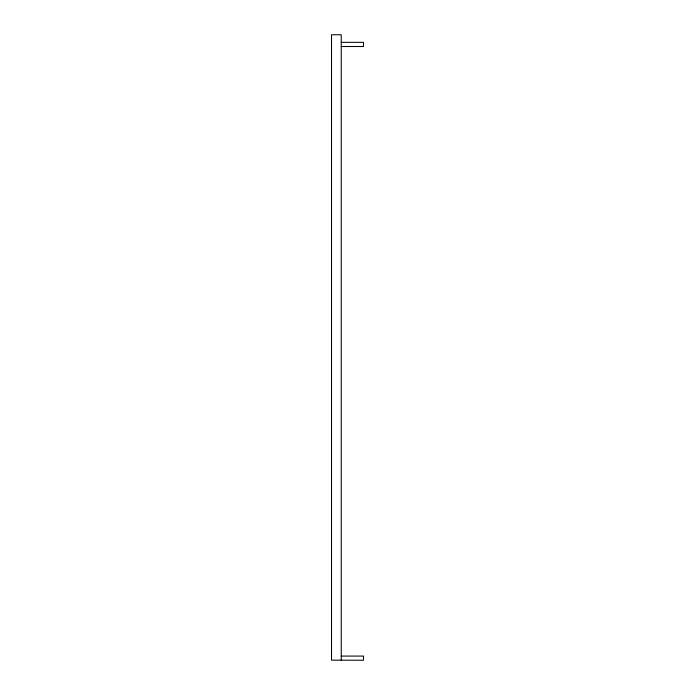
<?xml version="1.0" encoding="UTF-8"?>
<svg xmlns="http://www.w3.org/2000/svg" width="695" height="695" viewBox="0 0 695 695"><rect width="100%" height="100%" fill="white"/><g stroke="black" fill="none" stroke-linecap="round" stroke-linejoin="round"><path stroke-width="1.04" d="M341.245 42.343L363.485 42.343L363.485 46.513L341.245 46.513M341.245 656.08L363.485 656.08L363.485 660.25L331.515 660.154L331.515 34.75L341.245 34.75L341.245 660.25"/></g></svg>
